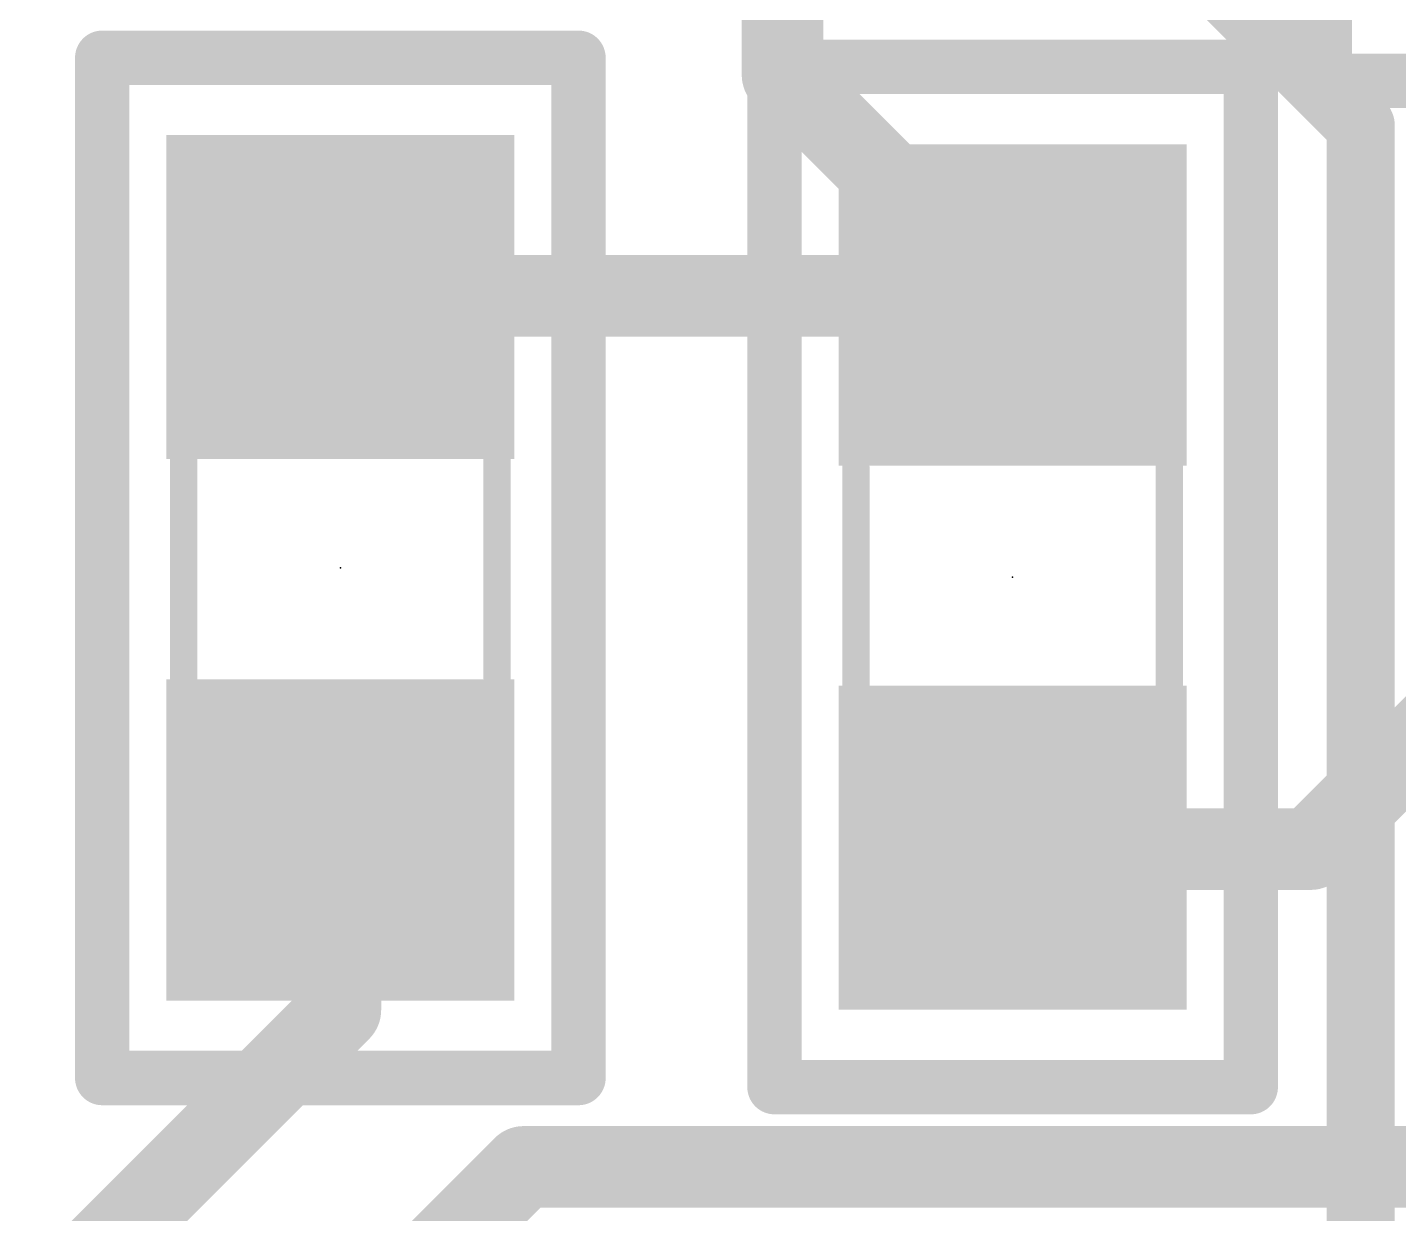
# Model space of a CAD drawing. Extents: x -9.6 to 36.9, y -15 to 36.6.
# Drawn here: x 0.74 to 5.86, y 8.64 to 13.07 of the extents above; entities that cross this region are included whole.
import ezdxf

# ---------------------------------------------------------------- set-up
doc = ezdxf.new("R2010")
doc.units = 0
for name, color, linetype in [('1', 12, 'CONTINUOUS'), ('16', 132, 'CONTINUOUS'), ('21', 53, 'CONTINUOUS'), ('23', 53, 'CONTINUOUS'), ('51', 53, 'CONTINUOUS')]:
    doc.layers.add(name, color=color, linetype=linetype)

# ---------------------------------------------------------------- blocks, each defined once
blk = doc.blocks.new('RECT')
blk.add_solid([(-0.5, -0.5), (0.5, -0.5), (-0.5, 0.5), (0.5, 0.5)])

msp = doc.modelspace()

# ---------------------------------------------------------------- linework, layer by layer
at = {"layer": '1', "const_width": 0.3048}
for points in [[(3.556, 12.89), (3.556, 14.859)], [(4.415, 12.031), (3.556, 12.89)], [(1.905, 12.065), (4.381, 12.065)], [(4.381, 12.065), (4.415, 12.031)], [(5.528, 9.999), (7.241, 11.712)], [(1.905, 9.398), (1.905, 10.033)], [(4.415, 9.999), (5.528, 9.999)], [(0.889, 8.382), (1.905, 9.398)], [(2.041, 8.264), (2.589, 8.812)], [(2.589, 8.812), (7.241, 8.812)]]:
    msp.add_lwpolyline(points, dxfattribs=at)
at = {"layer": '1', "const_width": 0.1524}
for points in [[(3.6099, 12.9439, 1), (3.5021, 12.8361)], [(3.4798, 12.89, 1), (3.6322, 12.89)], [(1.905, 12.1412, 1), (1.905, 11.9888)], [(4.4349, 12.1189, 1), (4.3271, 12.0111)], [(4.381, 11.9888, 1), (4.381, 12.1412)], [(4.3611, 11.9771, 1), (4.4689, 12.0849)], [(4.3611, 11.9771, 1), (4.4689, 12.0849)], [(1.9812, 10.033, 1), (1.8288, 10.033)], [(4.415, 10.0752, 1), (4.415, 9.9228)], [(5.528, 9.9228, 1), (5.528, 10.0752)], [(5.4741, 10.0529, 1), (5.5819, 9.9451)], [(1.9589, 9.3441, 1), (1.8511, 9.4519)], [(1.8288, 9.398, 1), (1.9812, 9.398)], [(2.589, 8.8882, 1), (2.589, 8.7358)], [(2.6429, 8.7581, 1), (2.5351, 8.8659)]]:
    msp.add_lwpolyline(points, format="xyb", dxfattribs=at)
at = {"layer": '16', "const_width": 0.254}
for points in [[(4.699, 13.716), (5.715, 12.7)], [(5.715, 12.7), (5.715, 8.001)]]:
    msp.add_lwpolyline(points, dxfattribs=at)
at = {"layer": '16', "const_width": 0.127}
for points in [[(5.7785, 12.7, 1), (5.6515, 12.7)], [(5.6701, 12.6551, 1), (5.7599, 12.7449)]]:
    msp.add_lwpolyline(points, format="xyb", dxfattribs=at)
at = {"layer": '21', "const_width": 0.2032}
for points in [[(5.581, 12.868), (5.581, 14.646)], [(1.016, 9.144), (1.016, 12.954)], [(1.016, 12.954), (2.794, 12.954)], [(2.794, 12.954), (2.794, 9.144)], [(3.526, 9.11), (3.526, 12.92)], [(3.526, 12.92), (5.304, 12.92)], [(5.304, 12.92), (5.304, 9.11)], [(9.391, 12.868), (5.581, 12.868)], [(2.794, 9.144), (1.016, 9.144)], [(5.304, 9.11), (3.526, 9.11)]]:
    msp.add_lwpolyline(points, dxfattribs=at)
at = {"layer": '21', "const_width": 0.1016}
for points in [[(1.0668, 12.954, 1), (0.9652, 12.954)], [(1.016, 13.0048, 1), (1.016, 12.9032)], [(2.8448, 12.954, 1), (2.7432, 12.954)], [(2.794, 12.9032, 1), (2.794, 13.0048)], [(3.5768, 12.92, 1), (3.4752, 12.92)], [(3.526, 12.9708, 1), (3.526, 12.8692)], [(5.3548, 12.92, 1), (5.2532, 12.92)], [(5.304, 12.8692, 1), (5.304, 12.9708)], [(5.581, 12.9188, 1), (5.581, 12.8172)], [(5.5302, 12.868, 1), (5.6318, 12.868)], [(1.016, 9.1948, 1), (1.016, 9.0932)], [(2.794, 9.0932, 1), (2.794, 9.1948)], [(0.9652, 9.144, 1), (1.0668, 9.144)], [(2.7432, 9.144, 1), (2.8448, 9.144)], [(3.526, 9.1608, 1), (3.526, 9.0592)], [(5.304, 9.0592, 1), (5.304, 9.1608)], [(3.4752, 9.11, 1), (3.5768, 9.11)], [(5.2532, 9.11, 1), (5.3548, 9.11)]]:
    msp.add_lwpolyline(points, format="xyb", dxfattribs=at)
at = {"layer": '23'}
for p in [(1.905, 11.049), (4.415, 11.015)]:
    msp.add_point(p, dxfattribs=at)
at = {"layer": '51', "const_width": 0.1016}
for points in [[(1.32, 10.639), (1.32, 11.459)], [(2.49, 10.639), (2.49, 11.459)], [(3.83, 11.425), (3.83, 10.605)], [(5, 11.425), (5, 10.605)]]:
    msp.add_lwpolyline(points, dxfattribs=at)
at = {"layer": '51', "const_width": 0.0508}
for points in [[(1.3454, 11.459, 1), (1.2946, 11.459)], [(2.5154, 11.459, 1), (2.4646, 11.459)], [(3.8554, 11.425, 1), (3.8046, 11.425)], [(5.0254, 11.425, 1), (4.9746, 11.425)], [(1.2946, 10.639, 1), (1.3454, 10.639)], [(2.4646, 10.639, 1), (2.5154, 10.639)], [(3.8046, 10.605, 1), (3.8554, 10.605)], [(4.9746, 10.605, 1), (5.0254, 10.605)]]:
    msp.add_lwpolyline(points, format="xyb", dxfattribs=at)

# ---------------------------------------------------------------- block references
at = {"layer": '1', "xscale": 1.2, "yscale": 1.3}
for p, rotation in [((1.905, 12.065), 90), ((4.415, 12.031), 270), ((1.905, 10.033), 90), ((4.415, 9.999), 270)]:
    msp.add_blockref('RECT', p, dxfattribs=dict(at, rotation=rotation))
at = {"layer": '51', "xscale": 0.65, "yscale": 1.3}
for p, rotation in [((1.905, 11.7804), 90), ((4.415, 11.7568), 270), ((1.905, 10.3072), 90), ((4.415, 10.2836), 270)]:
    msp.add_blockref('RECT', p, dxfattribs=dict(at, rotation=rotation))

doc.saveas('drawing.dxf')
